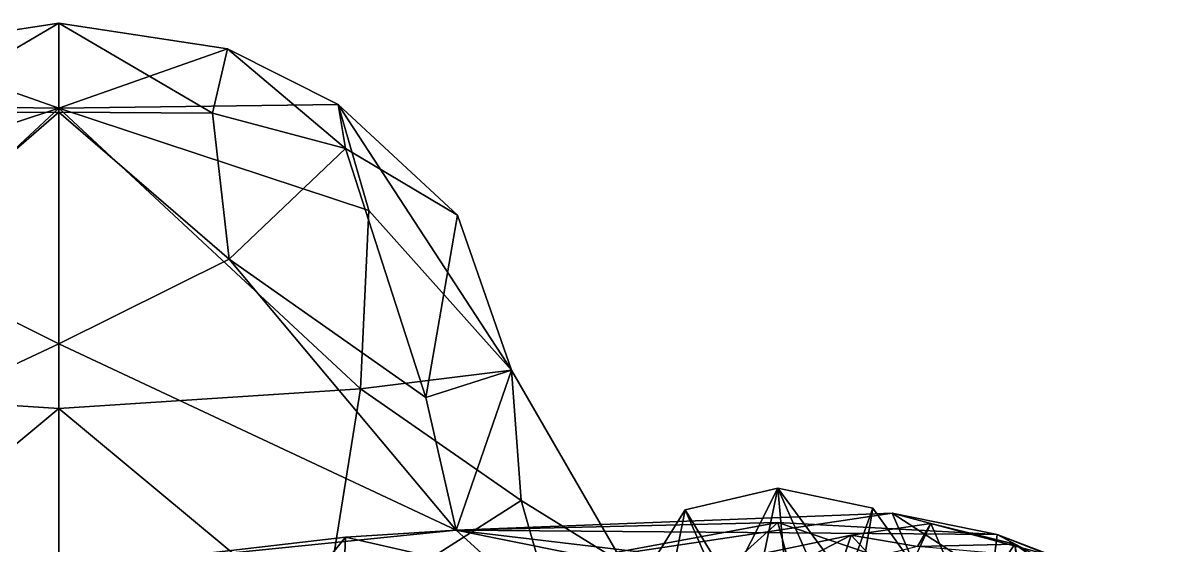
# Model space of a CAD drawing. Extents: x -0.2 to 0.2, y -0.63 to 0.63.
# Drawn here: x -0.0041 to 0.126, y 0.569 to 0.6281 of the extents above; entities that cross this region are included whole.
import ezdxf

# ---------------------------------------------------------------- set-up
doc = ezdxf.new("R2010")
doc.units = 0
doc.layers.add('SHEEP$LWO', color=1, linetype='CONTINUOUS')

msp = doc.modelspace()

# ---------------------------------------------------------------- linework, layer by layer
at = {"layer": 'SHEEP$LWO'}
for points in [[(0, 0.62813, 0.59218), (-0.01902, 0.62522, 0.59743), (0, 0.61851, 0.66548)], [(-0.01902, 0.62522, 0.59743), (0, 0.62813, 0.59218), (-0.01733, 0.61794, 0.56447)], [(0, 0.61804, 0.55714), (-0.01733, 0.61794, 0.56447), (0, 0.62813, 0.59218)], [(0.01902, 0.62522, 0.59743), (0, 0.62813, 0.59218), (0, 0.61851, 0.66548)], [(0.01733, 0.61794, 0.56447), (0, 0.61804, 0.55714), (0, 0.62813, 0.59218)], [(0, 0.62813, 0.59218), (0.01902, 0.62522, 0.59743), (0.01733, 0.61794, 0.56447)], [(-0.03153, 0.61892, 0.64135), (0, 0.61851, 0.66548), (-0.01902, 0.62522, 0.59743)], [(0, 0.61851, 0.66548), (0.03153, 0.61892, 0.64135), (0.01902, 0.62522, 0.59743)], [(0.01733, 0.61794, 0.56447), (0.01902, 0.62522, 0.59743), (0.03238, 0.61394, 0.59086)], [(0.01902, 0.62522, 0.59743), (0.03153, 0.61892, 0.64135), (0.03238, 0.61394, 0.59086)], [(-0.03501, 0.60692, 0.67387), (0, 0.61851, 0.66548), (-0.03153, 0.61892, 0.64135)], [(-0.03501, 0.60692, 0.67387), (-0.03408, 0.58679, 0.70065), (0, 0.61851, 0.66548)], [(0, 0.58456, 0.71277), (0, 0.61851, 0.66548), (-0.03408, 0.58679, 0.70065)], [(-0.01923, 0.60143, 0.57283), (-0.01733, 0.61794, 0.56447), (0, 0.61804, 0.55714)], [(-0.01923, 0.60143, 0.57283), (0, 0.61804, 0.55714), (0, 0.59187, 0.57285)], [(0, 0.61851, 0.66548), (0.03501, 0.60692, 0.67387), (0.03153, 0.61892, 0.64135)], [(0, 0.61851, 0.66548), (0, 0.58456, 0.71277), (0.03408, 0.58679, 0.70065)], [(0.03408, 0.58679, 0.70065), (0.03501, 0.60692, 0.67387), (0, 0.61851, 0.66548)], [(0.01733, 0.61794, 0.56447), (0.01923, 0.60143, 0.57283), (0, 0.61804, 0.55714)], [(0, 0.61804, 0.55714), (0.01923, 0.60143, 0.57283), (0, 0.59187, 0.57285)], [(0.01923, 0.60143, 0.57283), (0.01733, 0.61794, 0.56447), (0.03238, 0.61394, 0.59086)], [(0.04501, 0.60642, 0.62401), (0.03238, 0.61394, 0.59086), (0.03153, 0.61892, 0.64135)], [(0.03153, 0.61892, 0.64135), (0.03501, 0.60692, 0.67387), (0.05111, 0.5889, 0.66709)], [(0.05111, 0.5889, 0.66709), (0.04501, 0.60642, 0.62401), (0.03153, 0.61892, 0.64135)], [(0.04145, 0.58581, 0.63504), (0.01923, 0.60143, 0.57283), (0.03238, 0.61394, 0.59086)], [(0.04501, 0.60642, 0.62401), (0.04145, 0.58581, 0.63504), (0.03238, 0.61394, 0.59086)], [(0.05111, 0.5889, 0.66709), (0.03501, 0.60692, 0.67387), (0.03408, 0.58679, 0.70065)], [(0.04501, 0.60642, 0.62401), (0.05111, 0.5889, 0.66709), (0.04145, 0.58581, 0.63504)], [(0, 0.59187, 0.57285), (-0.04488, 0.5708, 0.64637), (-0.01923, 0.60143, 0.57283)], [(0.04488, 0.5708, 0.64637), (0, 0.59187, 0.57285), (0.01923, 0.60143, 0.57283)], [(0.01923, 0.60143, 0.57283), (0.04145, 0.58581, 0.63504), (0.04488, 0.5708, 0.64637)], [(-0.04488, 0.5708, 0.64637), (0, 0.59187, 0.57285), (0, 0.56623, 0.63517)], [(0, 0.59187, 0.57285), (0.04488, 0.5708, 0.64637), (0, 0.56623, 0.63517)], [(0.03408, 0.58679, 0.70065), (0.05223, 0.57417, 0.695), (0.05111, 0.5889, 0.66709)], [(0.04488, 0.5708, 0.64637), (0.04145, 0.58581, 0.63504), (0.05111, 0.5889, 0.66709)], [(0.06377, 0.56699, 0.69581), (0.04488, 0.5708, 0.64637), (0.05111, 0.5889, 0.66709)], [(0.05223, 0.57417, 0.695), (0.06377, 0.56699, 0.69581), (0.05111, 0.5889, 0.66709)], [(-0.03408, 0.58679, 0.70065), (-0.02975, 0.55981, 0.72573), (0, 0.58456, 0.71277)], [(0.02975, 0.55981, 0.72573), (0.03408, 0.58679, 0.70065), (0, 0.58456, 0.71277)], [(0.05223, 0.57417, 0.695), (0.03408, 0.58679, 0.70065), (0.02975, 0.55981, 0.72573)], [(0, 0.58456, 0.71277), (-0.02975, 0.55981, 0.72573), (0, 0.52678, 0.76137)], [(0.02975, 0.55981, 0.72573), (0, 0.58456, 0.71277), (0, 0.52678, 0.76137)], [(0.08121, 0.57555, 0.08974), (0.07816, 0.5609, 0.06526), (0.07074, 0.57309, 0.09073)], [(0.07074, 0.57309, 0.09073), (0.07503, 0.56327, 0.12306), (0.08121, 0.57555, 0.08974)], [(0.07503, 0.56327, 0.12306), (0.08199, 0.56669, 0.12394), (0.08121, 0.57555, 0.08974)], [(0.08756, 0.56108, 0.06106), (0.07816, 0.5609, 0.06526), (0.08121, 0.57555, 0.08974)], [(0.09193, 0.57328, 0.08829), (0.08756, 0.56108, 0.06106), (0.08121, 0.57555, 0.08974)], [(0.09026, 0.56327, 0.12142), (0.09193, 0.57328, 0.08829), (0.08121, 0.57555, 0.08974)], [(0.08199, 0.56669, 0.12394), (0.09026, 0.56327, 0.12142), (0.08121, 0.57555, 0.08974)], [(0.06156, 0.54151, 0.73861), (0.05223, 0.57417, 0.695), (0.02975, 0.55981, 0.72573)], [(0.06377, 0.56699, 0.69581), (0.05223, 0.57417, 0.695), (0.06156, 0.54151, 0.73861)], [(0.10597, 0.5703, 0.54359), (0.04488, 0.5708, 0.64637), (0.09412, 0.57271, 0.63693)], [(0.06518, 0.56837, 0.66306), (0.09412, 0.57271, 0.63693), (0.04488, 0.5708, 0.64637)], [(0.07074, 0.57309, 0.09073), (0.06816, 0.56012, 0.06539), (0.06223, 0.55948, 0.09101)], [(0.07503, 0.56327, 0.12306), (0.07074, 0.57309, 0.09073), (0.06223, 0.55948, 0.09101)], [(0.09947, 0.56037, 0.67027), (0.09412, 0.57271, 0.63693), (0.06518, 0.56837, 0.66306)], [(0.06816, 0.56012, 0.06539), (0.07074, 0.57309, 0.09073), (0.07816, 0.5609, 0.06526)], [(0.08756, 0.56108, 0.06106), (0.09193, 0.57328, 0.08829), (0.10148, 0.55986, 0.08643)], [(0.09193, 0.57328, 0.08829), (0.09026, 0.56327, 0.12142), (0.10148, 0.55986, 0.08643)], [(0.10597, 0.5703, 0.54359), (0.09412, 0.57271, 0.63693), (0.11269, 0.56776, 0.59557)], [(0.11269, 0.56776, 0.59557), (0.09412, 0.57271, 0.63693), (0.1158, 0.55867, 0.64295)], [(0.09947, 0.56037, 0.67027), (0.1158, 0.55867, 0.64295), (0.09412, 0.57271, 0.63693)], [(0.04488, 0.5708, 0.64637), (0.08121, 0.57168, 0.51509), (0.05021, 0.56593, 0.53226)], [(0.04488, 0.5708, 0.64637), (0.10597, 0.5703, 0.54359), (0.08121, 0.57168, 0.51509)], [(0.05021, 0.56593, 0.53226), (0.08121, 0.57168, 0.51509), (0.06749, 0.55932, 0.45343)], [(0.08121, 0.57168, 0.51509), (0.08598, 0.55401, 0.41007), (0.06749, 0.55932, 0.45343)], [(0.10597, 0.5703, 0.54359), (0.10517, 0.56352, 0.46805), (0.08121, 0.57168, 0.51509)], [(0.08121, 0.57168, 0.51509), (0.10517, 0.56352, 0.46805), (0.08598, 0.55401, 0.41007)], [(0.08951, 0.57025, 0.02564), (0.09851, 0.57154, 0.02315), (0.097, 0.56896, 0.00778)], [(0.09507, 0.56421, 0.0528), (0.09851, 0.57154, 0.02315), (0.08951, 0.57025, 0.02564)], [(0.09851, 0.57154, 0.02315), (0.09507, 0.56421, 0.0528), (0.1028, 0.56162, 0.05035)], [(0.097, 0.56896, 0.00778), (0.09851, 0.57154, 0.02315), (0.10798, 0.56921, 0.02108)], [(0.1028, 0.56162, 0.05035), (0.10798, 0.56921, 0.02108), (0.09851, 0.57154, 0.02315)], [(-0.03235, 0.57, 0.6038), (-0.04488, 0.5708, 0.64637), (0, 0.56623, 0.63517)], [(0, 0.53006, 0.57822), (-0.03235, 0.57, 0.6038), (0, 0.56623, 0.63517)], [(-0.03235, 0.57, 0.6038), (0, 0.53006, 0.57822), (-0.0313, 0.54402, 0.51493)], [(0.04488, 0.5708, 0.64637), (0.03235, 0.57, 0.6038), (0, 0.56623, 0.63517)], [(0.03235, 0.57, 0.6038), (0, 0.53006, 0.57822), (0, 0.56623, 0.63517)], [(0, 0.53006, 0.57822), (0.03235, 0.57, 0.6038), (0.0313, 0.54402, 0.51493)], [(0.03235, 0.57, 0.6038), (0.05021, 0.56593, 0.53226), (0.0313, 0.54402, 0.51493)], [(0.03235, 0.57, 0.6038), (0.04488, 0.5708, 0.64637), (0.05021, 0.56593, 0.53226)], [(0.06518, 0.56837, 0.66306), (0.04488, 0.5708, 0.64637), (0.06377, 0.56699, 0.69581)], [(0.08951, 0.57025, 0.02564), (0.097, 0.56896, 0.00778), (0.07785, 0.56419, 0.01299)], [(0.07885, 0.56802, 0.02667), (0.08951, 0.57025, 0.02564), (0.07785, 0.56419, 0.01299)], [(0.08828, 0.56659, 0.04462), (0.08951, 0.57025, 0.02564), (0.07885, 0.56802, 0.02667)], [(0.08828, 0.56659, 0.04462), (0.09507, 0.56421, 0.0528), (0.08951, 0.57025, 0.02564)], [(0.10597, 0.5703, 0.54359), (0.12469, 0.56027, 0.50527), (0.10517, 0.56352, 0.46805)], [(0.10597, 0.5703, 0.54359), (0.11269, 0.56776, 0.59557), (0.12832, 0.56149, 0.56146)], [(0.12469, 0.56027, 0.50527), (0.10597, 0.5703, 0.54359), (0.12832, 0.56149, 0.56146)], [(0.10798, 0.56921, 0.02108), (0.10813, 0.56796, 0.00756), (0.097, 0.56896, 0.00778)], [(0.10798, 0.56921, 0.02108), (0.1028, 0.56162, 0.05035), (0.11028, 0.55504, 0.04904)], [(0.10798, 0.56921, 0.02108), (0.11639, 0.56344, 0.01953), (0.11499, 0.5642, 0.00839)], [(0.10813, 0.56796, 0.00756), (0.10798, 0.56921, 0.02108), (0.11499, 0.5642, 0.00839)], [(0.11028, 0.55504, 0.04904), (0.11639, 0.56344, 0.01953), (0.10798, 0.56921, 0.02108)]]:
    msp.add_3dface(points, dxfattribs=at)

doc.saveas('drawing.dxf')
